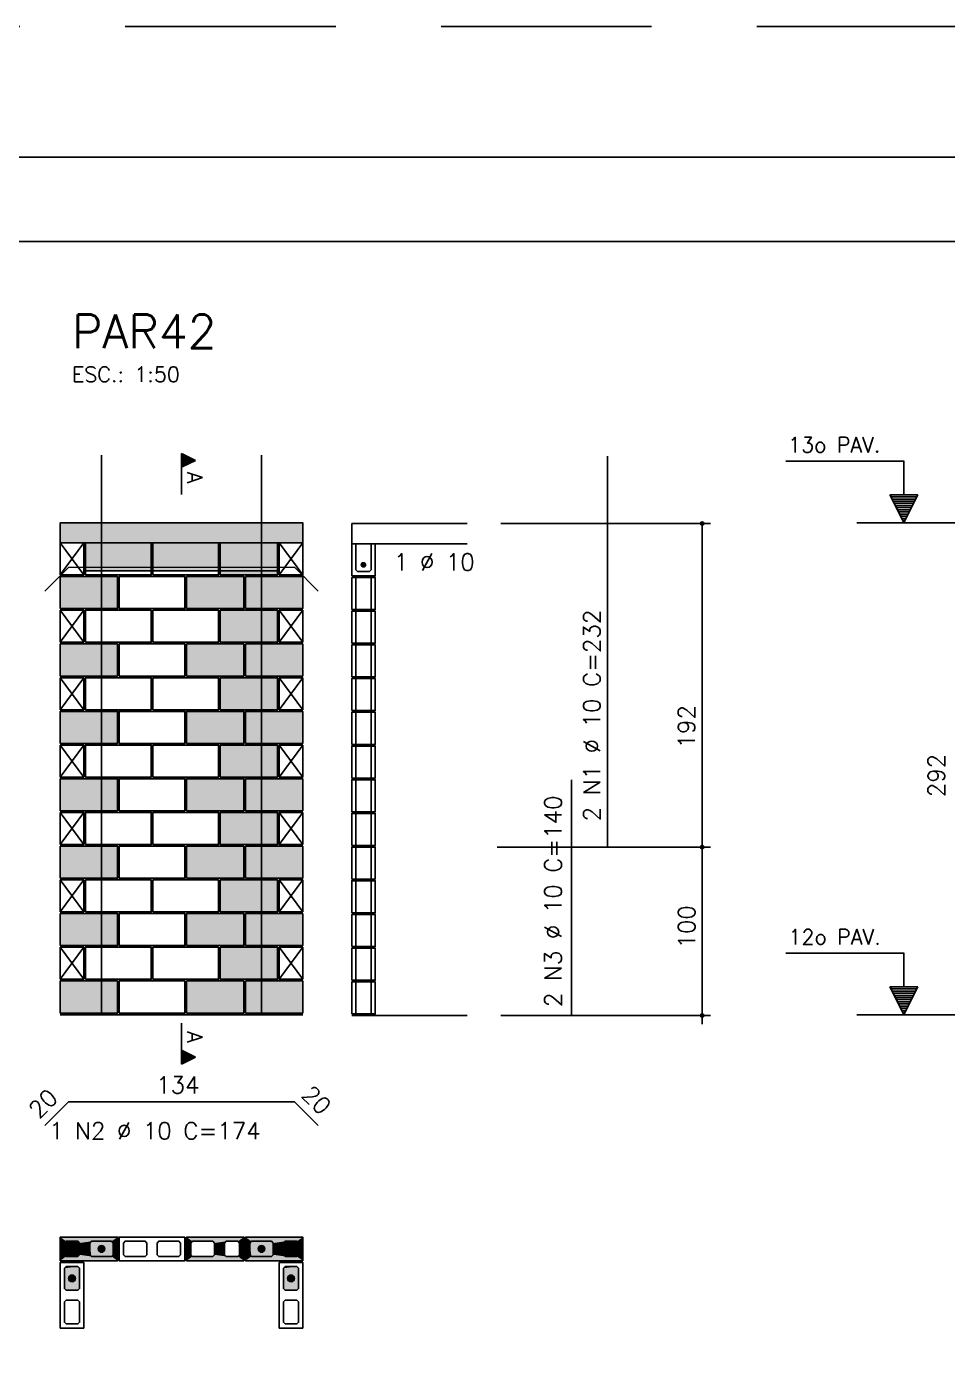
# Model space of a CAD drawing. Extents: x -1.9 to 86, y -1.6 to 60.9.
# Drawn here: x 7.38 to 18.31, y 45.18 to 60.95 of the extents above; entities that cross this region are included whole.
import ezdxf

# ---------------------------------------------------------------- set-up
doc = ezdxf.new("R2010")
doc.units = 0
doc.header["$MEASUREMENT"] = 0
doc.linetypes.add('HIDDEN', pattern=[0.375, 0.25, -0.125])
doc.layers.get('0').update_dxf_attribs({"linetype": 'CONTINUOUS'})
doc.layers.get('Defpoints').update_dxf_attribs({"linetype": 'CONTINUOUS'})
for name, color, linetype in [('ARQ_FOLHA', 7, 'CONTINUOUS'), ('PENA_01', 1, 'CONTINUOUS'), ('PENA_02', 2, 'CONTINUOUS'), ('PENA_03', 3, 'CONTINUOUS'), ('PENA_05', 5, 'CONTINUOUS'), ('PENA_06', 6, 'CONTINUOUS'), ('PENA_09', 254, 'CONTINUOUS'), ('PENA_11', 252, 'CONTINUOUS'), ('PENA_21', 100, 'CONTINUOUS')]:
    doc.layers.add(name, color=color, linetype=linetype)
doc.styles.get("Standard").update_dxf_attribs({"font": 'ROMANS.SHX'})

# ---------------------------------------------------------------- blocks, each defined once
blk = doc.blocks.new('FOLHA A1 - 841 X 594')
at = {"layer": 'ARQ_FOLHA', "color": 1}
for points in [[(-841, 0), (0, 0), (0, 594), (-841, 594)], [(-816, 10), (-10, 10), (-10, 584), (-816, 584)]]:
    blk.add_lwpolyline(points, close=True, dxfattribs=at)
at = {"layer": 'Defpoints', "color": 8, "linetype": 'HIDDEN', "ltscale": 100}
blk.add_lwpolyline([(-860.5, 609.5), (-860.5, -15.5), (19.5, -15.5), (19.5, 609.5)], close=True, dxfattribs=at)
blk = doc.blocks.new('*U24')
blk.add_blockref('FOLHA A1 - 841 X 594', (0, 0))

msp = doc.modelspace()

# ---------------------------------------------------------------- linework, layer by layer
at = {"layer": 'PENA_01', "linetype": 'Continuous'}
for p, q in [((17.235068, 55.056295), (19.365932, 55.056295)), ((8.079705, 54.486255), (8.859705, 54.486255)), ((8.879182, 54.486255), (9.659182, 54.486255)), ((9.679182, 54.486255), (10.359182, 54.486255)), ((17.235068, 49.216295), (19.365932, 49.216295))]:
    msp.add_line(p, q, dxfattribs=at)
for points in [[(7.850227, 46.346314), (7.990227, 46.346314), (8.010227, 46.366314), (8.010227, 46.506314), (7.990227, 46.526314), (7.850227, 46.526314), (7.830227, 46.506314), (7.830227, 46.366314), (7.850227, 46.346314)], [(8.150227, 46.346314), (8.390227, 46.346314), (8.410227, 46.366314), (8.410227, 46.506314), (8.390227, 46.526314), (8.150227, 46.526314), (8.130227, 46.506314), (8.130227, 46.366314), (8.150227, 46.346314)], [(8.809705, 46.506314), (8.789705, 46.526314), (8.549705, 46.526314), (8.529705, 46.506314), (8.529705, 46.366314), (8.549705, 46.346314), (8.789705, 46.346314), (8.809705, 46.366314), (8.809705, 46.506314)], [(9.209705, 46.506314), (9.189705, 46.526314), (8.949705, 46.526314), (8.929705, 46.506314), (8.929705, 46.366314), (8.949705, 46.346314), (9.189705, 46.346314), (9.209705, 46.366314), (9.209705, 46.506314)], [(9.589705, 46.526314), (9.349705, 46.526314), (9.329705, 46.506314), (9.329705, 46.366314), (9.349705, 46.346314), (9.589705, 46.346314), (9.609705, 46.366314), (9.609705, 46.506314), (9.589705, 46.526314)], [(9.889705, 46.526314), (9.749705, 46.526314), (9.729705, 46.506314), (9.729705, 46.366314), (9.749705, 46.346314), (9.889705, 46.346314), (9.909705, 46.366314), (9.909705, 46.506314), (9.889705, 46.526314)], [(10.289705, 46.526314), (10.049705, 46.526314), (10.029705, 46.506314), (10.029705, 46.366314), (10.049705, 46.346314), (10.289705, 46.346314), (10.309705, 46.366314), (10.309705, 46.506314), (10.289705, 46.526314)], [(10.589705, 46.526314), (10.449705, 46.526314), (10.429705, 46.506314), (10.429705, 46.366314), (10.449705, 46.346314), (10.589705, 46.346314), (10.609705, 46.366314), (10.609705, 46.506314), (10.589705, 46.526314)], [(7.850227, 45.946314), (7.830227, 45.966314), (7.830227, 46.206314), (7.850227, 46.226314), (7.990227, 46.226314), (8.010227, 46.206314), (8.010227, 45.966314), (7.990227, 45.946314), (7.850227, 45.946314)], [(10.449705, 45.946314), (10.429705, 45.966314), (10.429705, 46.206314), (10.449705, 46.226314), (10.589705, 46.226314), (10.609705, 46.206314), (10.609705, 45.966314), (10.589705, 45.946314), (10.449705, 45.946314)], [(7.850227, 45.546314), (7.830227, 45.566314), (7.830227, 45.806314), (7.850227, 45.826314), (7.990227, 45.826314), (8.010227, 45.806314), (8.010227, 45.566314), (7.990227, 45.546314), (7.850227, 45.546314)], [(10.449705, 45.546314), (10.429705, 45.566314), (10.429705, 45.806314), (10.449705, 45.826314), (10.589705, 45.826314), (10.609705, 45.806314), (10.609705, 45.566314), (10.589705, 45.546314), (10.449705, 45.546314)]]:
    msp.add_lwpolyline(points, dxfattribs=at)
at = {"layer": 'PENA_02', "linetype": 'Continuous'}
for p, q in [((8.060227, 54.816255), (7.780227, 54.816255)), ((7.780227, 54.816255), (7.780227, 54.436255)), ((8.060227, 54.436255), (8.060227, 54.816255)), ((10.659705, 54.816255), (10.379705, 54.816255)), ((10.379705, 54.816255), (10.379705, 54.436255)), ((10.659705, 54.436255), (10.659705, 54.816255)), ((7.780227, 54.436255), (8.060227, 54.436255)), ((10.379705, 54.436255), (10.659705, 54.436255)), ((8.060227, 54.016255), (7.780227, 54.016255)), ((7.780227, 54.016255), (7.780227, 53.636255)), ((8.060227, 53.636255), (8.060227, 54.016255)), ((10.659705, 54.016255), (10.379705, 54.016255)), ((10.379705, 54.016255), (10.379705, 53.636255)), ((10.659705, 53.636255), (10.659705, 54.016255)), ((7.780227, 53.636255), (8.060227, 53.636255)), ((10.379705, 53.636255), (10.659705, 53.636255)), ((8.060227, 53.216255), (7.780227, 53.216255)), ((7.780227, 53.216255), (7.780227, 52.836255)), ((8.060227, 52.836255), (8.060227, 53.216255)), ((10.659705, 53.216255), (10.379705, 53.216255)), ((10.379705, 53.216255), (10.379705, 52.836255)), ((10.659705, 52.836255), (10.659705, 53.216255)), ((7.780227, 52.836255), (8.060227, 52.836255)), ((10.379705, 52.836255), (10.659705, 52.836255)), ((8.060227, 52.416255), (7.780227, 52.416255)), ((7.780227, 52.416255), (7.780227, 52.036255)), ((8.060227, 52.036255), (8.060227, 52.416255)), ((10.659705, 52.416255), (10.379705, 52.416255)), ((10.379705, 52.416255), (10.379705, 52.036255)), ((10.659705, 52.036255), (10.659705, 52.416255)), ((7.780227, 52.036255), (8.060227, 52.036255)), ((10.379705, 52.036255), (10.659705, 52.036255)), ((8.060227, 51.616255), (7.780227, 51.616255)), ((7.780227, 51.616255), (7.780227, 51.236255)), ((8.060227, 51.236255), (8.060227, 51.616255)), ((10.659705, 51.616255), (10.379705, 51.616255)), ((10.379705, 51.616255), (10.379705, 51.236255)), ((10.659705, 51.236255), (10.659705, 51.616255)), ((7.780227, 51.236255), (8.060227, 51.236255)), ((10.379705, 51.236255), (10.659705, 51.236255)), ((8.060227, 50.816255), (7.780227, 50.816255)), ((7.780227, 50.816255), (7.780227, 50.436255)), ((8.060227, 50.436255), (8.060227, 50.816255)), ((10.659705, 50.816255), (10.379705, 50.816255)), ((10.379705, 50.816255), (10.379705, 50.436255)), ((10.659705, 50.436255), (10.659705, 50.816255)), ((7.780227, 50.436255), (8.060227, 50.436255)), ((10.379705, 50.436255), (10.659705, 50.436255)), ((8.060227, 50.016255), (7.780227, 50.016255)), ((7.780227, 50.016255), (7.780227, 49.636255)), ((8.060227, 49.636255), (8.060227, 50.016255)), ((10.659705, 50.016255), (10.379705, 50.016255)), ((10.379705, 50.016255), (10.379705, 49.636255)), ((10.659705, 49.636255), (10.659705, 50.016255)), ((7.780227, 49.636255), (8.060227, 49.636255)), ((10.379705, 49.636255), (10.659705, 49.636255)), ((7.780227, 49.216255), (10.659705, 49.216255))]:
    msp.add_line(p, q, dxfattribs=at)
for points in [[(7.780227, 54.816255), (10.659705, 54.816255), (10.659705, 55.056255), (7.780227, 55.056255), (7.780227, 54.816255)], [(8.079705, 54.436255), (8.859705, 54.436255), (8.859705, 54.816255), (8.079705, 54.816255), (8.079705, 54.436255)], [(8.879182, 54.436255), (9.659182, 54.436255), (9.659182, 54.816255), (8.879182, 54.816255), (8.879182, 54.436255)], [(9.679182, 54.436255), (10.359182, 54.436255), (10.359182, 54.816255), (9.679182, 54.816255), (9.679182, 54.436255)], [(7.780227, 54.036255), (8.460227, 54.036255), (8.460227, 54.416255), (7.780227, 54.416255), (7.780227, 54.036255)], [(8.479705, 54.036255), (9.259705, 54.036255), (9.259705, 54.416255), (8.479705, 54.416255), (8.479705, 54.036255)], [(9.279705, 54.036255), (9.959705, 54.036255), (9.959705, 54.416255), (9.279705, 54.416255), (9.279705, 54.036255)], [(9.979705, 54.036255), (10.659705, 54.036255), (10.659705, 54.416255), (9.979705, 54.416255), (9.979705, 54.036255)], [(8.079705, 53.636255), (8.859705, 53.636255), (8.859705, 54.016255), (8.079705, 54.016255), (8.079705, 53.636255)], [(8.879705, 53.636255), (9.659705, 53.636255), (9.659705, 54.016255), (8.879705, 54.016255), (8.879705, 53.636255)], [(9.679705, 53.636255), (10.359705, 53.636255), (10.359705, 54.016255), (9.679705, 54.016255), (9.679705, 53.636255)], [(7.780227, 53.236255), (8.460227, 53.236255), (8.460227, 53.616255), (7.780227, 53.616255), (7.780227, 53.236255)], [(8.479705, 53.236255), (9.259705, 53.236255), (9.259705, 53.616255), (8.479705, 53.616255), (8.479705, 53.236255)], [(9.279705, 53.236255), (9.959705, 53.236255), (9.959705, 53.616255), (9.279705, 53.616255), (9.279705, 53.236255)], [(9.979705, 53.236255), (10.659705, 53.236255), (10.659705, 53.616255), (9.979705, 53.616255), (9.979705, 53.236255)], [(8.079705, 52.836255), (8.859705, 52.836255), (8.859705, 53.216255), (8.079705, 53.216255), (8.079705, 52.836255)], [(8.879705, 52.836255), (9.659705, 52.836255), (9.659705, 53.216255), (8.879705, 53.216255), (8.879705, 52.836255)], [(9.679705, 52.836255), (10.359705, 52.836255), (10.359705, 53.216255), (9.679705, 53.216255), (9.679705, 52.836255)], [(7.780227, 52.436255), (8.460227, 52.436255), (8.460227, 52.816255), (7.780227, 52.816255), (7.780227, 52.436255)], [(8.479705, 52.436255), (9.259705, 52.436255), (9.259705, 52.816255), (8.479705, 52.816255), (8.479705, 52.436255)], [(9.279705, 52.436255), (9.959705, 52.436255), (9.959705, 52.816255), (9.279705, 52.816255), (9.279705, 52.436255)], [(9.979705, 52.436255), (10.659705, 52.436255), (10.659705, 52.816255), (9.979705, 52.816255), (9.979705, 52.436255)], [(8.079705, 52.036255), (8.859705, 52.036255), (8.859705, 52.416255), (8.079705, 52.416255), (8.079705, 52.036255)], [(8.879705, 52.036255), (9.659705, 52.036255), (9.659705, 52.416255), (8.879705, 52.416255), (8.879705, 52.036255)], [(9.679705, 52.036255), (10.359705, 52.036255), (10.359705, 52.416255), (9.679705, 52.416255), (9.679705, 52.036255)], [(7.780227, 51.636255), (8.460227, 51.636255), (8.460227, 52.016255), (7.780227, 52.016255), (7.780227, 51.636255)], [(8.479705, 51.636255), (9.259705, 51.636255), (9.259705, 52.016255), (8.479705, 52.016255), (8.479705, 51.636255)], [(9.279705, 51.636255), (9.959705, 51.636255), (9.959705, 52.016255), (9.279705, 52.016255), (9.279705, 51.636255)], [(9.979705, 51.636255), (10.659705, 51.636255), (10.659705, 52.016255), (9.979705, 52.016255), (9.979705, 51.636255)], [(8.079705, 51.236255), (8.859705, 51.236255), (8.859705, 51.616255), (8.079705, 51.616255), (8.079705, 51.236255)], [(8.879705, 51.236255), (9.659705, 51.236255), (9.659705, 51.616255), (8.879705, 51.616255), (8.879705, 51.236255)], [(9.679705, 51.236255), (10.359705, 51.236255), (10.359705, 51.616255), (9.679705, 51.616255), (9.679705, 51.236255)], [(7.780227, 50.836255), (8.460227, 50.836255), (8.460227, 51.216255), (7.780227, 51.216255), (7.780227, 50.836255)], [(8.479705, 50.836255), (9.259705, 50.836255), (9.259705, 51.216255), (8.479705, 51.216255), (8.479705, 50.836255)], [(9.279705, 50.836255), (9.959705, 50.836255), (9.959705, 51.216255), (9.279705, 51.216255), (9.279705, 50.836255)], [(9.979705, 50.836255), (10.659705, 50.836255), (10.659705, 51.216255), (9.979705, 51.216255), (9.979705, 50.836255)], [(8.079705, 50.436255), (8.859705, 50.436255), (8.859705, 50.816255), (8.079705, 50.816255), (8.079705, 50.436255)], [(8.879705, 50.436255), (9.659705, 50.436255), (9.659705, 50.816255), (8.879705, 50.816255), (8.879705, 50.436255)], [(9.679705, 50.436255), (10.359705, 50.436255), (10.359705, 50.816255), (9.679705, 50.816255), (9.679705, 50.436255)], [(7.780227, 50.036255), (8.460227, 50.036255), (8.460227, 50.416255), (7.780227, 50.416255), (7.780227, 50.036255)], [(8.479705, 50.036255), (9.259705, 50.036255), (9.259705, 50.416255), (8.479705, 50.416255), (8.479705, 50.036255)], [(9.279705, 50.036255), (9.959705, 50.036255), (9.959705, 50.416255), (9.279705, 50.416255), (9.279705, 50.036255)], [(9.979705, 50.036255), (10.659705, 50.036255), (10.659705, 50.416255), (9.979705, 50.416255), (9.979705, 50.036255)], [(8.079705, 49.636255), (8.859705, 49.636255), (8.859705, 50.016255), (8.079705, 50.016255), (8.079705, 49.636255)], [(8.879705, 49.636255), (9.659705, 49.636255), (9.659705, 50.016255), (8.879705, 50.016255), (8.879705, 49.636255)], [(9.679705, 49.636255), (10.359705, 49.636255), (10.359705, 50.016255), (9.679705, 50.016255), (9.679705, 49.636255)], [(7.780227, 49.236255), (8.460227, 49.236255), (8.460227, 49.616255), (7.780227, 49.616255), (7.780227, 49.236255)], [(8.479705, 49.236255), (9.259705, 49.236255), (9.259705, 49.616255), (8.479705, 49.616255), (8.479705, 49.236255)], [(9.279705, 49.236255), (9.959705, 49.236255), (9.959705, 49.616255), (9.279705, 49.616255), (9.279705, 49.236255)], [(9.979705, 49.236255), (10.659705, 49.236255), (10.659705, 49.616255), (9.979705, 49.616255), (9.979705, 49.236255)], [(7.780227, 46.296314), (8.460227, 46.296314), (8.460227, 46.576314), (7.780227, 46.576314), (7.780227, 46.296314)], [(9.259705, 46.576314), (8.479705, 46.576314), (8.479705, 46.296314), (9.259705, 46.296314), (9.259705, 46.576314)], [(9.959705, 46.576314), (9.279705, 46.576314), (9.279705, 46.296314), (9.959705, 46.296314), (9.959705, 46.576314)], [(10.659705, 46.576314), (9.979705, 46.576314), (9.979705, 46.296314), (10.659705, 46.296314), (10.659705, 46.576314)], [(7.780227, 45.496314), (7.780227, 46.276314), (8.060227, 46.276314), (8.060227, 45.496314), (7.780227, 45.496314)], [(10.379705, 45.496314), (10.379705, 46.276314), (10.659705, 46.276314), (10.659705, 45.496314), (10.379705, 45.496314)]]:
    msp.add_lwpolyline(points, dxfattribs=at)
for centre, radius in [((15.3997, 55.045295), 0.02), ((15.3997, 55.045295), 0.01), ((15.3997, 51.205295), 0.02), ((15.3997, 51.205295), 0.01), ((15.3997, 49.205295), 0.02), ((15.3997, 49.205295), 0.01)]:
    msp.add_circle(centre, radius, dxfattribs=at)
at = {"layer": 'PENA_03', "linetype": 'Continuous'}
for p, q in [((9.219966, 55.392613), (9.219966, 55.878995)), ((9.219966, 55.878995), (9.385899, 55.796029)), ((9.220661, 55.877867), (9.384338, 55.796029)), ((9.385899, 55.796029), (9.220661, 55.71341)), ((9.220662, 55.877867), (9.220662, 55.71419)), ((9.384338, 55.796029), (9.220662, 55.71419)), ((9.23273, 55.872613), (9.23273, 55.719444)), ((9.245494, 55.866231), (9.245494, 55.725826)), ((9.258258, 55.859849), (9.258258, 55.732208)), ((9.271022, 55.853467), (9.271022, 55.73859)), ((9.283786, 55.847085), (9.283786, 55.744972)), ((9.29655, 55.840703), (9.29655, 55.751354)), ((9.309314, 55.834321), (9.309314, 55.757736)), ((9.322078, 55.827939), (9.322078, 55.764118)), ((9.334842, 55.821557), (9.334842, 55.7705)), ((9.347606, 55.815175), (9.347606, 55.776882)), ((9.360371, 55.808793), (9.360371, 55.783264)), ((9.373135, 55.802411), (9.373135, 55.789647)), ((9.220662, 55.71341), (9.220662, 55.392613)), ((17.794067, 55.788161), (16.394067, 55.788161)), ((17.794067, 55.388161), (17.794067, 55.788161)), ((17.795467, 55.388161), (17.795467, 55.789561)), ((17.794767, 55.056295), (17.628834, 55.388161)), ((17.628834, 55.388161), (17.794067, 55.388161)), ((17.794767, 55.059417), (17.63109, 55.386769)), ((17.958443, 55.386769), (17.63109, 55.386769)), ((17.947935, 55.362633), (17.641597, 55.362633)), ((17.935171, 55.337105), (17.654362, 55.337105)), ((17.960699, 55.388161), (17.794767, 55.056295)), ((17.958443, 55.38677), (17.794767, 55.059417)), ((17.795467, 55.388161), (17.960699, 55.388161)), ((17.922407, 55.311577), (17.667126, 55.311577)), ((17.909643, 55.286049), (17.67989, 55.286049)), ((17.896879, 55.26052), (17.692654, 55.26052)), ((17.884115, 55.234992), (17.705418, 55.234992)), ((17.871351, 55.209464), (17.718182, 55.209464)), ((17.858587, 55.183936), (17.730946, 55.183936)), ((11.239705, 55.045295), (11.239705, 54.425295)), ((11.239705, 55.045295), (12.610384, 55.045295)), ((13.010384, 55.045295), (15.4997, 55.045295)), ((15.3997, 49.104763), (15.3997, 55.045295)), ((17.845823, 55.158408), (17.74371, 55.158408)), ((17.833059, 55.13288), (17.756474, 55.13288)), ((17.820295, 55.107351), (17.769238, 55.107351)), ((17.807531, 55.081823), (17.782003, 55.081823)), ((7.780227, 54.436255), (8.060227, 54.816255)), ((8.060227, 54.436255), (7.780227, 54.816255)), ((10.379705, 54.436255), (10.659705, 54.816255)), ((10.659705, 54.436255), (10.379705, 54.816255)), ((11.239705, 54.805295), (12.610384, 54.805295)), ((11.289705, 54.025295), (11.289705, 54.405295)), ((11.469705, 54.025295), (11.469705, 54.405295)), ((7.780227, 53.636255), (8.060227, 54.016255)), ((8.060227, 53.636255), (7.780227, 54.016255)), ((10.379705, 53.636255), (10.659705, 54.016255)), ((10.659705, 53.636255), (10.379705, 54.016255)), ((11.289705, 53.625295), (11.289705, 54.005295)), ((11.469705, 53.625295), (11.469705, 54.005295)), ((11.289705, 53.225295), (11.289705, 53.605295)), ((11.469705, 53.225295), (11.469705, 53.605295)), ((7.780227, 52.836255), (8.060227, 53.216255)), ((8.060227, 52.836255), (7.780227, 53.216255)), ((10.379705, 52.836255), (10.659705, 53.216255)), ((10.659705, 52.836255), (10.379705, 53.216255)), ((11.289705, 52.825295), (11.289705, 53.205295)), ((11.469705, 52.825295), (11.469705, 53.205295)), ((11.289705, 52.425295), (11.289705, 52.805295)), ((11.469705, 52.425295), (11.469705, 52.805295)), ((7.780227, 52.036255), (8.060227, 52.416255)), ((8.060227, 52.036255), (7.780227, 52.416255)), ((10.379705, 52.036255), (10.659705, 52.416255)), ((10.659705, 52.036255), (10.379705, 52.416255)), ((11.289705, 52.025295), (11.289705, 52.405295)), ((11.469705, 52.025295), (11.469705, 52.405295)), ((11.289705, 51.625295), (11.289705, 52.005295)), ((11.469705, 51.625295), (11.469705, 52.005295)), ((7.780227, 51.236255), (8.060227, 51.616255)), ((8.060227, 51.236255), (7.780227, 51.616255)), ((10.379705, 51.236255), (10.659705, 51.616255)), ((10.659705, 51.236255), (10.379705, 51.616255)), ((11.289705, 51.225295), (11.289705, 51.605295)), ((11.469705, 51.225295), (11.469705, 51.605295)), ((11.289705, 50.825295), (11.289705, 51.205295)), ((11.469705, 50.825295), (11.469705, 51.205295)), ((12.968453, 51.205295), (15.4997, 51.205295)), ((7.780227, 50.436255), (8.060227, 50.816255)), ((8.060227, 50.436255), (7.780227, 50.816255)), ((10.379705, 50.436255), (10.659705, 50.816255)), ((10.659705, 50.436255), (10.379705, 50.816255)), ((11.289705, 50.425295), (11.289705, 50.805295)), ((11.469705, 50.425295), (11.469705, 50.805295)), ((11.289705, 50.025295), (11.289705, 50.405295)), ((11.469705, 50.025295), (11.469705, 50.405295)), ((7.780227, 49.636255), (8.060227, 50.016255)), ((8.060227, 49.636255), (7.780227, 50.016255)), ((10.379705, 49.636255), (10.659705, 50.016255)), ((10.659705, 49.636255), (10.379705, 50.016255)), ((11.289705, 49.625295), (11.289705, 50.005295)), ((11.469705, 49.625295), (11.469705, 50.005295)), ((17.794067, 49.948161), (16.394067, 49.948161)), ((17.794067, 49.548161), (17.794067, 49.948161)), ((17.795467, 49.548161), (17.795467, 49.949561)), ((11.289705, 49.225295), (11.289705, 49.605295)), ((11.469705, 49.225295), (11.469705, 49.605295)), ((17.794767, 49.216295), (17.628834, 49.548161)), ((17.628834, 49.548161), (17.794067, 49.548161)), ((17.794767, 49.219417), (17.63109, 49.546769)), ((17.958443, 49.546769), (17.63109, 49.546769)), ((17.947935, 49.522633), (17.641597, 49.522633)), ((17.935171, 49.497105), (17.654362, 49.497105)), ((17.960699, 49.548161), (17.794767, 49.216295)), ((17.958443, 49.54677), (17.794767, 49.219417)), ((17.795467, 49.548161), (17.960699, 49.548161)), ((17.922407, 49.471577), (17.667126, 49.471577)), ((17.909643, 49.446049), (17.67989, 49.446049)), ((17.896879, 49.42052), (17.692654, 49.42052)), ((17.884115, 49.394992), (17.705418, 49.394992)), ((17.871351, 49.369464), (17.718182, 49.369464)), ((17.858587, 49.343936), (17.730946, 49.343936)), ((11.239705, 49.205295), (12.610384, 49.205295)), ((13.010384, 49.205295), (15.4997, 49.205295)), ((17.845823, 49.318408), (17.74371, 49.318408)), ((17.833059, 49.29288), (17.756474, 49.29288)), ((17.820295, 49.267351), (17.769238, 49.267351)), ((17.807531, 49.241823), (17.782003, 49.241823)), ((9.219966, 49.116255), (9.219966, 48.629873)), ((9.220662, 48.795458), (9.220662, 49.116255)), ((9.219966, 48.629873), (9.385899, 48.712839)), ((9.385899, 48.712839), (9.220661, 48.795458)), ((9.220661, 48.631001), (9.384338, 48.712839)), ((9.220662, 48.631001), (9.220662, 48.794678)), ((9.384338, 48.712839), (9.220662, 48.794678)), ((9.23273, 48.636255), (9.23273, 48.789424)), ((9.245494, 48.642637), (9.245494, 48.783042)), ((9.258258, 48.649019), (9.258258, 48.77666)), ((9.271022, 48.655401), (9.271022, 48.770278)), ((9.283786, 48.661783), (9.283786, 48.763896)), ((9.29655, 48.668165), (9.29655, 48.757514)), ((9.309314, 48.674547), (9.309314, 48.751132)), ((9.322078, 48.680929), (9.322078, 48.74475)), ((9.334842, 48.687311), (9.334842, 48.738368)), ((9.347606, 48.693693), (9.347606, 48.731986)), ((9.360371, 48.700075), (9.360371, 48.725604)), ((9.373135, 48.706457), (9.373135, 48.719221))]:
    msp.add_line(p, q, dxfattribs=at)
for points in [[(11.239705, 54.425295), (11.519705, 54.425295), (11.519705, 54.805295)], [(11.469705, 54.805295), (11.469705, 54.495295), (11.449705, 54.475295), (11.309705, 54.475295), (11.289705, 54.495295), (11.289705, 54.805295)], [(11.404253, 54.556285), (11.402092, 54.566454), (11.395982, 54.574864), (11.386979, 54.580062), (11.37664, 54.581148), (11.366753, 54.577936), (11.359028, 54.57098), (11.3548, 54.561483), (11.3548, 54.551087), (11.359028, 54.541591), (11.366753, 54.534635), (11.37664, 54.531422), (11.386979, 54.532509), (11.395982, 54.537707), (11.402092, 54.546117), (11.404253, 54.556285)], [(11.239705, 54.025295), (11.519705, 54.025295), (11.519705, 54.405295), (11.239705, 54.405295), (11.239705, 54.025295)], [(11.239705, 53.625295), (11.519705, 53.625295), (11.519705, 54.005295), (11.239705, 54.005295), (11.239705, 53.625295)], [(11.239705, 53.225295), (11.519705, 53.225295), (11.519705, 53.605295), (11.239705, 53.605295), (11.239705, 53.225295)], [(11.239705, 52.825295), (11.519705, 52.825295), (11.519705, 53.205295), (11.239705, 53.205295), (11.239705, 52.825295)], [(11.239705, 52.425295), (11.519705, 52.425295), (11.519705, 52.805295), (11.239705, 52.805295), (11.239705, 52.425295)], [(11.239705, 52.025295), (11.519705, 52.025295), (11.519705, 52.405295), (11.239705, 52.405295), (11.239705, 52.025295)], [(11.239705, 51.625295), (11.519705, 51.625295), (11.519705, 52.005295), (11.239705, 52.005295), (11.239705, 51.625295)], [(11.239705, 51.225295), (11.519705, 51.225295), (11.519705, 51.605295), (11.239705, 51.605295), (11.239705, 51.225295)], [(11.239705, 50.825295), (11.519705, 50.825295), (11.519705, 51.205295), (11.239705, 51.205295), (11.239705, 50.825295)], [(11.239705, 50.425295), (11.519705, 50.425295), (11.519705, 50.805295), (11.239705, 50.805295), (11.239705, 50.425295)], [(11.239705, 50.025295), (11.519705, 50.025295), (11.519705, 50.405295), (11.239705, 50.405295), (11.239705, 50.025295)], [(11.239705, 49.625295), (11.519705, 49.625295), (11.519705, 50.005295), (11.239705, 50.005295), (11.239705, 49.625295)], [(11.239705, 49.225295), (11.519705, 49.225295), (11.519705, 49.605295), (11.239705, 49.605295), (11.239705, 49.225295)], [(7.830227, 46.506314), (7.850227, 46.526314), (7.990227, 46.526314), (8.010227, 46.506314), (8.010227, 46.366314), (7.990227, 46.346314), (7.850227, 46.346314), (7.830227, 46.366314), (7.830227, 46.506314)], [(8.130227, 46.506314), (8.150227, 46.526314), (8.390227, 46.526314), (8.410227, 46.506314), (8.410227, 46.366314), (8.390227, 46.346314), (8.150227, 46.346314), (8.130227, 46.366314), (8.130227, 46.506314)], [(10.029705, 46.506314), (10.049705, 46.526314), (10.289705, 46.526314), (10.309705, 46.506314), (10.309705, 46.366314), (10.289705, 46.346314), (10.049705, 46.346314), (10.029705, 46.366314), (10.029705, 46.506314)], [(10.429705, 46.506314), (10.449705, 46.526314), (10.589705, 46.526314), (10.609705, 46.506314), (10.609705, 46.366314), (10.589705, 46.346314), (10.449705, 46.346314), (10.429705, 46.366314), (10.429705, 46.506314)], [(7.990227, 46.226314), (8.010227, 46.206314), (8.010227, 45.966314), (7.990227, 45.946314), (7.850227, 45.946314), (7.830227, 45.966314), (7.830227, 46.206314), (7.850227, 46.226314), (7.990227, 46.226314)], [(10.589705, 46.226314), (10.609705, 46.206314), (10.609705, 45.966314), (10.589705, 45.946314), (10.449705, 45.946314), (10.429705, 45.966314), (10.429705, 46.206314), (10.449705, 46.226314), (10.589705, 46.226314)]]:
    msp.add_lwpolyline(points, dxfattribs=at)
for centre, radius in [((11.379253, 54.556285), 0.025), ((7.920227, 46.436314), 0.04), ((8.270227, 46.436314), 0.04), ((10.169705, 46.436314), 0.04), ((10.519705, 46.436314), 0.04), ((7.920227, 46.086314), 0.04), ((10.519705, 46.086314), 0.04)]:
    msp.add_circle(centre, radius, dxfattribs=at)
for points in [[(11.404253, 54.556285), (11.359028, 54.57098), (11.3548, 54.561483)], [(11.404253, 54.556285), (11.3548, 54.561483), (11.3548, 54.551087)], [(11.404253, 54.556285), (11.3548, 54.551087), (11.359028, 54.541591)], [(11.404253, 54.556285), (11.366753, 54.577936), (11.355761, 54.564836)], [(11.404253, 54.556285), (11.355761, 54.564836), (11.355761, 54.547735)], [(11.404253, 54.556285), (11.355761, 54.547735), (11.366753, 54.534635)], [(11.404253, 54.556285), (11.366753, 54.577936), (11.359028, 54.57098)], [(11.404253, 54.556285), (11.359028, 54.541591), (11.366753, 54.534635)], [(11.404253, 54.556285), (11.37664, 54.581148), (11.366753, 54.577936)], [(11.404253, 54.556285), (11.383595, 54.580905), (11.366753, 54.577936)], [(11.404253, 54.556285), (11.366753, 54.534635), (11.383595, 54.531665)], [(11.404253, 54.556285), (11.366753, 54.534635), (11.37664, 54.531422)], [(11.404253, 54.556285), (11.386979, 54.580062), (11.37664, 54.581148)], [(11.404253, 54.556285), (11.37664, 54.531422), (11.386979, 54.532509)], [(11.404253, 54.556285), (11.398405, 54.572355), (11.383595, 54.580905)], [(11.404253, 54.556285), (11.383595, 54.531665), (11.398405, 54.540215)], [(11.404253, 54.556285), (11.395982, 54.574864), (11.386979, 54.580062)], [(11.404253, 54.556285), (11.386979, 54.532509), (11.395982, 54.537707)], [(11.404253, 54.556285), (11.402092, 54.566454), (11.395982, 54.574864)], [(11.404253, 54.556285), (11.395982, 54.537707), (11.402092, 54.546117)], [(11.404253, 54.556285), (11.398405, 54.540215), (11.404253, 54.556285)], [(11.404253, 54.556285), (11.402092, 54.546117), (11.404253, 54.556285)], [(7.960227, 46.436314), (7.900227, 46.470955), (7.88264, 46.449995)], [(7.960227, 46.436314), (7.88264, 46.449995), (7.88264, 46.422634)], [(7.960227, 46.436314), (7.88264, 46.422634), (7.900227, 46.401673)], [(7.960227, 46.436314), (7.927173, 46.475707), (7.900227, 46.470955)], [(7.960227, 46.436314), (7.900227, 46.401673), (7.927173, 46.396922)], [(7.960227, 46.436314), (7.950869, 46.462026), (7.927173, 46.475707)], [(7.960227, 46.436314), (7.927173, 46.396922), (7.950869, 46.410603)], [(7.960227, 46.436314), (7.950869, 46.410603), (7.960227, 46.436314)], [(8.310227, 46.436314), (8.250227, 46.470955), (8.23264, 46.449995)], [(8.310227, 46.436314), (8.23264, 46.449995), (8.23264, 46.422634)], [(8.310227, 46.436314), (8.23264, 46.422634), (8.250227, 46.401673)], [(8.310227, 46.436314), (8.277173, 46.475707), (8.250227, 46.470955)], [(8.310227, 46.436314), (8.250227, 46.401673), (8.277173, 46.396922)], [(8.310227, 46.436314), (8.300869, 46.462026), (8.277173, 46.475707)], [(8.310227, 46.436314), (8.277173, 46.396922), (8.300869, 46.410603)], [(8.310227, 46.436314), (8.300869, 46.410603), (8.310227, 46.436314)], [(10.209705, 46.436314), (10.149705, 46.470955), (10.132117, 46.449995)], [(10.209705, 46.436314), (10.132117, 46.449995), (10.132117, 46.422634)], [(10.209705, 46.436314), (10.132117, 46.422634), (10.149705, 46.401673)], [(10.209705, 46.436314), (10.17665, 46.475707), (10.149705, 46.470955)], [(10.209705, 46.436314), (10.149705, 46.401673), (10.17665, 46.396922)], [(10.209705, 46.436314), (10.200346, 46.462026), (10.17665, 46.475707)], [(10.209705, 46.436314), (10.17665, 46.396922), (10.200346, 46.410603)], [(10.209705, 46.436314), (10.200346, 46.410603), (10.209705, 46.436314)], [(10.559705, 46.436314), (10.499705, 46.470955), (10.482117, 46.449995)], [(10.559705, 46.436314), (10.482117, 46.449995), (10.482117, 46.422634)], [(10.559705, 46.436314), (10.482117, 46.422634), (10.499705, 46.401673)], [(10.559705, 46.436314), (10.52665, 46.475707), (10.499705, 46.470955)], [(10.559705, 46.436314), (10.499705, 46.401673), (10.52665, 46.396922)], [(10.559705, 46.436314), (10.550346, 46.462026), (10.52665, 46.475707)], [(10.559705, 46.436314), (10.52665, 46.396922), (10.550346, 46.410603)], [(10.559705, 46.436314), (10.550346, 46.410603), (10.559705, 46.436314)], [(7.960227, 46.086314), (7.900227, 46.120955), (7.88264, 46.099995)], [(7.960227, 46.086314), (7.88264, 46.099995), (7.88264, 46.072634)], [(7.960227, 46.086314), (7.88264, 46.072634), (7.900227, 46.051673)], [(7.960227, 46.086314), (7.927173, 46.125707), (7.900227, 46.120955)], [(7.960227, 46.086314), (7.900227, 46.051673), (7.927173, 46.046922)], [(7.960227, 46.086314), (7.950869, 46.112026), (7.927173, 46.125707)], [(7.960227, 46.086314), (7.927173, 46.046922), (7.950869, 46.060603)], [(7.960227, 46.086314), (7.950869, 46.060603), (7.960227, 46.086314)], [(10.559705, 46.086314), (10.499705, 46.120955), (10.482117, 46.099995)], [(10.559705, 46.086314), (10.482117, 46.099995), (10.482117, 46.072634)], [(10.559705, 46.086314), (10.482117, 46.072634), (10.499705, 46.051673)], [(10.559705, 46.086314), (10.52665, 46.125707), (10.499705, 46.120955)], [(10.559705, 46.086314), (10.499705, 46.051673), (10.52665, 46.046922)], [(10.559705, 46.086314), (10.550346, 46.112026), (10.52665, 46.125707)], [(10.559705, 46.086314), (10.52665, 46.046922), (10.550346, 46.060603)], [(10.559705, 46.086314), (10.550346, 46.060603), (10.559705, 46.086314)]]:
    msp.add_solid(points, dxfattribs=at)
at = {"layer": 'PENA_05', "linetype": 'Continuous'}
for p, q in [((14.275949, 51.202373), (14.275949, 55.845295)), ((7.597385, 54.243342), (7.880227, 54.526185)), ((7.880227, 54.526185), (10.559534, 54.526307)), ((10.559534, 54.526307), (10.842377, 54.243464)), ((13.850025, 49.205295), (13.850025, 52.005295)), ((7.597385, 47.899412), (7.880227, 48.182255)), ((7.880227, 48.182255), (10.559534, 48.182376)), ((10.559534, 48.182376), (10.842377, 47.899534))]:
    msp.add_line(p, q, dxfattribs=at)
for points in [[(8.270227, 55.856255), (8.270227, 49.205295)], [(10.169705, 55.856255), (10.169705, 49.205295)]]:
    msp.add_lwpolyline(points, dxfattribs=at)
at = {"layer": 'PENA_09', "linetype": 'Continuous'}
for points in [[(8.079705, 54.486255), (8.859705, 54.486255), (8.859705, 54.816255), (8.079705, 54.816255), (8.079705, 54.486255)], [(8.879182, 54.486255), (9.659182, 54.486255), (9.659182, 54.816255), (8.879182, 54.816255), (8.879182, 54.486255)], [(9.679182, 54.486255), (10.359182, 54.486255), (10.359182, 54.816255), (9.679182, 54.816255), (9.679182, 54.486255)]]:
    msp.add_lwpolyline(points, dxfattribs=at)
for points in [[(8.079705, 54.486255), (8.859705, 54.486255), (8.859705, 54.816255)], [(8.079705, 54.486255), (8.859705, 54.816255), (8.079705, 54.816255)], [(8.079705, 54.486255), (8.079705, 54.816255), (8.079705, 54.486255)], [(8.879182, 54.486255), (9.659182, 54.486255), (9.659182, 54.816255)], [(8.879182, 54.486255), (9.659182, 54.816255), (8.879182, 54.816255)], [(8.879182, 54.486255), (8.879182, 54.816255), (8.879182, 54.486255)], [(9.679182, 54.486255), (10.359182, 54.486255), (10.359182, 54.816255)], [(9.679182, 54.486255), (10.359182, 54.816255), (9.679182, 54.816255)], [(9.679182, 54.486255), (9.679182, 54.816255), (9.679182, 54.486255)]]:
    msp.add_solid(points, dxfattribs=at)
at = {"layer": 'PENA_11', "linetype": 'Continuous'}
for points in [[(7.780227, 54.816255), (10.659705, 54.816255), (10.659705, 55.056255)], [(7.780227, 54.816255), (10.659705, 55.056255), (7.780227, 55.056255)], [(7.780227, 54.816255), (7.780227, 55.056255), (7.780227, 54.816255)], [(7.830227, 46.506314), (7.850227, 46.526314), (7.990227, 46.526314)], [(7.830227, 46.506314), (7.990227, 46.526314), (8.010227, 46.506314)], [(7.830227, 46.506314), (8.010227, 46.506314), (8.010227, 46.366314)], [(7.830227, 46.506314), (8.010227, 46.366314), (7.990227, 46.346314)], [(7.830227, 46.506314), (7.990227, 46.346314), (7.850227, 46.346314)], [(7.830227, 46.506314), (7.850227, 46.346314), (7.830227, 46.366314)], [(7.830227, 46.506314), (7.830227, 46.366314), (7.830227, 46.506314)], [(8.130227, 46.506314), (8.150227, 46.526314), (8.390227, 46.526314)], [(8.130227, 46.506314), (8.390227, 46.526314), (8.410227, 46.506314)], [(8.130227, 46.506314), (8.410227, 46.506314), (8.410227, 46.366314)], [(8.130227, 46.506314), (8.410227, 46.366314), (8.390227, 46.346314)], [(8.130227, 46.506314), (8.390227, 46.346314), (8.150227, 46.346314)], [(8.130227, 46.506314), (8.150227, 46.346314), (8.130227, 46.366314)], [(8.130227, 46.506314), (8.130227, 46.366314), (8.130227, 46.506314)], [(10.029705, 46.506314), (10.049705, 46.526314), (10.289705, 46.526314)], [(10.029705, 46.506314), (10.289705, 46.526314), (10.309705, 46.506314)], [(10.029705, 46.506314), (10.309705, 46.506314), (10.309705, 46.366314)], [(10.029705, 46.506314), (10.309705, 46.366314), (10.289705, 46.346314)], [(10.029705, 46.506314), (10.289705, 46.346314), (10.049705, 46.346314)], [(10.029705, 46.506314), (10.049705, 46.346314), (10.029705, 46.366314)], [(10.029705, 46.506314), (10.029705, 46.366314), (10.029705, 46.506314)], [(10.429705, 46.506314), (10.449705, 46.526314), (10.589705, 46.526314)], [(10.429705, 46.506314), (10.589705, 46.526314), (10.609705, 46.506314)], [(10.429705, 46.506314), (10.609705, 46.506314), (10.609705, 46.366314)], [(10.429705, 46.506314), (10.609705, 46.366314), (10.589705, 46.346314)], [(10.429705, 46.506314), (10.589705, 46.346314), (10.449705, 46.346314)], [(10.429705, 46.506314), (10.449705, 46.346314), (10.429705, 46.366314)], [(10.429705, 46.506314), (10.429705, 46.366314), (10.429705, 46.506314)], [(7.990227, 46.226314), (7.850227, 45.946314), (7.830227, 45.966314)], [(7.990227, 46.226314), (7.830227, 45.966314), (7.830227, 46.206314)], [(7.990227, 46.226314), (7.830227, 46.206314), (7.850227, 46.226314)], [(7.990227, 46.226314), (7.990227, 45.946314), (7.850227, 45.946314)], [(7.990227, 46.226314), (7.850227, 46.226314), (7.990227, 46.226314)], [(7.990227, 46.226314), (8.010227, 46.206314), (8.010227, 45.966314)], [(7.990227, 46.226314), (8.010227, 45.966314), (7.990227, 45.946314)], [(10.589705, 46.226314), (10.449705, 45.946314), (10.429705, 45.966314)], [(10.589705, 46.226314), (10.429705, 45.966314), (10.429705, 46.206314)], [(10.589705, 46.226314), (10.429705, 46.206314), (10.449705, 46.226314)], [(10.589705, 46.226314), (10.589705, 45.946314), (10.449705, 45.946314)], [(10.589705, 46.226314), (10.449705, 46.226314), (10.589705, 46.226314)], [(10.589705, 46.226314), (10.609705, 46.206314), (10.609705, 45.966314)], [(10.589705, 46.226314), (10.609705, 45.966314), (10.589705, 45.946314)]]:
    msp.add_solid(points, dxfattribs=at)
at = {"layer": 'PENA_21', "linetype": 'Continuous'}
for points in [[(7.780227, 54.036255), (8.460227, 54.036255), (8.460227, 54.416255), (7.780227, 54.416255), (7.780227, 54.036255)], [(9.279705, 54.036255), (9.959705, 54.036255), (9.959705, 54.416255), (9.279705, 54.416255), (9.279705, 54.036255)], [(9.679182, 54.436255), (10.359182, 54.436255), (10.359182, 54.486255), (9.679182, 54.486255), (9.679182, 54.436255)], [(9.979705, 54.036255), (10.659705, 54.036255), (10.659705, 54.416255), (9.979705, 54.416255), (9.979705, 54.036255)], [(9.679705, 53.636255), (10.359705, 53.636255), (10.359705, 54.016255), (9.679705, 54.016255), (9.679705, 53.636255)], [(7.780227, 53.236255), (8.460227, 53.236255), (8.460227, 53.616255), (7.780227, 53.616255), (7.780227, 53.236255)], [(9.279705, 53.236255), (9.959705, 53.236255), (9.959705, 53.616255), (9.279705, 53.616255), (9.279705, 53.236255)], [(9.979705, 53.236255), (10.659705, 53.236255), (10.659705, 53.616255), (9.979705, 53.616255), (9.979705, 53.236255)], [(9.679705, 52.836255), (10.359705, 52.836255), (10.359705, 53.216255), (9.679705, 53.216255), (9.679705, 52.836255)], [(7.780227, 52.436255), (8.460227, 52.436255), (8.460227, 52.816255), (7.780227, 52.816255), (7.780227, 52.436255)], [(9.279705, 52.436255), (9.959705, 52.436255), (9.959705, 52.816255), (9.279705, 52.816255), (9.279705, 52.436255)], [(9.979705, 52.436255), (10.659705, 52.436255), (10.659705, 52.816255), (9.979705, 52.816255), (9.979705, 52.436255)], [(9.679705, 52.036255), (10.359705, 52.036255), (10.359705, 52.416255), (9.679705, 52.416255), (9.679705, 52.036255)], [(7.780227, 51.636255), (8.460227, 51.636255), (8.460227, 52.016255), (7.780227, 52.016255), (7.780227, 51.636255)], [(9.279705, 51.636255), (9.959705, 51.636255), (9.959705, 52.016255), (9.279705, 52.016255), (9.279705, 51.636255)], [(9.979705, 51.636255), (10.659705, 51.636255), (10.659705, 52.016255), (9.979705, 52.016255), (9.979705, 51.636255)], [(9.679705, 51.236255), (10.359705, 51.236255), (10.359705, 51.616255), (9.679705, 51.616255), (9.679705, 51.236255)], [(7.780227, 50.836255), (8.460227, 50.836255), (8.460227, 51.216255), (7.780227, 51.216255), (7.780227, 50.836255)], [(9.279705, 50.836255), (9.959705, 50.836255), (9.959705, 51.216255), (9.279705, 51.216255), (9.279705, 50.836255)], [(9.979705, 50.836255), (10.659705, 50.836255), (10.659705, 51.216255), (9.979705, 51.216255), (9.979705, 50.836255)], [(9.679705, 50.436255), (10.359705, 50.436255), (10.359705, 50.816255), (9.679705, 50.816255), (9.679705, 50.436255)], [(7.780227, 50.036255), (8.460227, 50.036255), (8.460227, 50.416255), (7.780227, 50.416255), (7.780227, 50.036255)], [(9.279705, 50.036255), (9.959705, 50.036255), (9.959705, 50.416255), (9.279705, 50.416255), (9.279705, 50.036255)], [(9.979705, 50.036255), (10.659705, 50.036255), (10.659705, 50.416255), (9.979705, 50.416255), (9.979705, 50.036255)], [(9.679705, 49.636255), (10.359705, 49.636255), (10.359705, 50.016255), (9.679705, 50.016255), (9.679705, 49.636255)], [(7.780227, 49.236255), (8.460227, 49.236255), (8.460227, 49.616255), (7.780227, 49.616255), (7.780227, 49.236255)], [(9.279705, 49.236255), (9.959705, 49.236255), (9.959705, 49.616255), (9.279705, 49.616255), (9.279705, 49.236255)], [(9.979705, 49.236255), (10.659705, 49.236255), (10.659705, 49.616255), (9.979705, 49.616255), (9.979705, 49.236255)], [(7.780227, 46.436314), (7.830227, 46.436314), (7.830227, 46.506314), (7.850227, 46.526314), (7.990227, 46.526314), (8.010227, 46.506314), (8.010227, 46.436314), (8.130227, 46.436314), (8.130227, 46.506314), (8.150227, 46.526314), (8.390227, 46.526314), (8.410227, 46.506314), (8.410227, 46.436314), (8.460227, 46.436314), (8.460227, 46.576314), (7.780227, 46.576314), (7.780227, 46.436314)], [(9.959705, 46.436314), (9.909705, 46.436314), (9.909705, 46.506314), (9.889705, 46.526314), (9.749705, 46.526314), (9.729705, 46.506314), (9.729705, 46.436314), (9.609705, 46.436314), (9.609705, 46.506314), (9.589705, 46.526314), (9.349705, 46.526314), (9.329705, 46.506314), (9.329705, 46.436314), (9.279705, 46.436314), (9.279705, 46.576314), (9.959705, 46.576314), (9.959705, 46.436314)], [(10.659705, 46.436314), (10.609705, 46.436314), (10.609705, 46.506314), (10.589705, 46.526314), (10.449705, 46.526314), (10.429705, 46.506314), (10.429705, 46.436314), (10.309705, 46.436314), (10.309705, 46.506314), (10.289705, 46.526314), (10.049705, 46.526314), (10.029705, 46.506314), (10.029705, 46.436314), (9.979705, 46.436314), (9.979705, 46.576314), (10.659705, 46.576314), (10.659705, 46.436314)], [(7.780227, 46.436314), (7.830227, 46.436314), (7.830227, 46.366314), (7.850227, 46.346314), (7.990227, 46.346314), (8.010227, 46.366314), (8.010227, 46.436314), (8.130227, 46.436314), (8.130227, 46.366314), (8.150227, 46.346314), (8.390227, 46.346314), (8.410227, 46.366314), (8.410227, 46.436314), (8.460227, 46.436314), (8.460227, 46.296314), (7.780227, 46.296314), (7.780227, 46.436314)], [(9.959705, 46.436314), (9.909705, 46.436314), (9.909705, 46.366314), (9.889705, 46.346314), (9.749705, 46.346314), (9.729705, 46.366314), (9.729705, 46.436314), (9.609705, 46.436314), (9.609705, 46.366314), (9.589705, 46.346314), (9.349705, 46.346314), (9.329705, 46.366314), (9.329705, 46.436314), (9.279705, 46.436314), (9.279705, 46.296314), (9.959705, 46.296314), (9.959705, 46.436314)], [(10.659705, 46.436314), (10.609705, 46.436314), (10.609705, 46.366314), (10.589705, 46.346314), (10.449705, 46.346314), (10.429705, 46.366314), (10.429705, 46.436314), (10.309705, 46.436314), (10.309705, 46.366314), (10.289705, 46.346314), (10.049705, 46.346314), (10.029705, 46.366314), (10.029705, 46.436314), (9.979705, 46.436314), (9.979705, 46.296314), (10.659705, 46.296314), (10.659705, 46.436314)]]:
    msp.add_lwpolyline(points, dxfattribs=at)
for points in [[(7.780227, 54.036255), (8.460227, 54.036255), (8.460227, 54.416255)], [(7.780227, 54.036255), (8.460227, 54.416255), (7.780227, 54.416255)], [(7.780227, 54.036255), (7.780227, 54.416255), (7.780227, 54.036255)], [(9.279705, 54.036255), (9.959705, 54.036255), (9.959705, 54.416255)], [(9.279705, 54.036255), (9.959705, 54.416255), (9.279705, 54.416255)], [(9.279705, 54.036255), (9.279705, 54.416255), (9.279705, 54.036255)], [(9.679182, 54.436255), (10.359182, 54.436255), (10.359182, 54.486255)], [(9.679182, 54.436255), (10.359182, 54.486255), (9.679182, 54.486255)], [(9.679182, 54.436255), (9.679182, 54.486255), (9.679182, 54.436255)], [(9.979705, 54.036255), (10.659705, 54.036255), (10.659705, 54.416255)], [(9.979705, 54.036255), (10.659705, 54.416255), (9.979705, 54.416255)], [(9.979705, 54.036255), (9.979705, 54.416255), (9.979705, 54.036255)], [(9.679705, 53.636255), (10.359705, 53.636255), (10.359705, 54.016255)], [(9.679705, 53.636255), (10.359705, 54.016255), (9.679705, 54.016255)], [(9.679705, 53.636255), (9.679705, 54.016255), (9.679705, 53.636255)], [(7.780227, 53.236255), (8.460227, 53.236255), (8.460227, 53.616255)], [(7.780227, 53.236255), (8.460227, 53.616255), (7.780227, 53.616255)], [(7.780227, 53.236255), (7.780227, 53.616255), (7.780227, 53.236255)], [(9.279705, 53.236255), (9.959705, 53.236255), (9.959705, 53.616255)], [(9.279705, 53.236255), (9.959705, 53.616255), (9.279705, 53.616255)], [(9.279705, 53.236255), (9.279705, 53.616255), (9.279705, 53.236255)], [(9.979705, 53.236255), (10.659705, 53.236255), (10.659705, 53.616255)], [(9.979705, 53.236255), (10.659705, 53.616255), (9.979705, 53.616255)], [(9.979705, 53.236255), (9.979705, 53.616255), (9.979705, 53.236255)], [(9.679705, 52.836255), (10.359705, 52.836255), (10.359705, 53.216255)], [(9.679705, 52.836255), (10.359705, 53.216255), (9.679705, 53.216255)], [(9.679705, 52.836255), (9.679705, 53.216255), (9.679705, 52.836255)], [(7.780227, 52.436255), (8.460227, 52.436255), (8.460227, 52.816255)], [(7.780227, 52.436255), (8.460227, 52.816255), (7.780227, 52.816255)], [(7.780227, 52.436255), (7.780227, 52.816255), (7.780227, 52.436255)], [(9.279705, 52.436255), (9.959705, 52.436255), (9.959705, 52.816255)], [(9.279705, 52.436255), (9.959705, 52.816255), (9.279705, 52.816255)], [(9.279705, 52.436255), (9.279705, 52.816255), (9.279705, 52.436255)], [(9.979705, 52.436255), (10.659705, 52.436255), (10.659705, 52.816255)], [(9.979705, 52.436255), (10.659705, 52.816255), (9.979705, 52.816255)], [(9.979705, 52.436255), (9.979705, 52.816255), (9.979705, 52.436255)], [(9.679705, 52.036255), (10.359705, 52.036255), (10.359705, 52.416255)], [(9.679705, 52.036255), (10.359705, 52.416255), (9.679705, 52.416255)], [(9.679705, 52.036255), (9.679705, 52.416255), (9.679705, 52.036255)], [(7.780227, 51.636255), (8.460227, 51.636255), (8.460227, 52.016255)], [(7.780227, 51.636255), (8.460227, 52.016255), (7.780227, 52.016255)], [(7.780227, 51.636255), (7.780227, 52.016255), (7.780227, 51.636255)], [(9.279705, 51.636255), (9.959705, 51.636255), (9.959705, 52.016255)], [(9.279705, 51.636255), (9.959705, 52.016255), (9.279705, 52.016255)], [(9.279705, 51.636255), (9.279705, 52.016255), (9.279705, 51.636255)], [(9.979705, 51.636255), (10.659705, 51.636255), (10.659705, 52.016255)], [(9.979705, 51.636255), (10.659705, 52.016255), (9.979705, 52.016255)], [(9.979705, 51.636255), (9.979705, 52.016255), (9.979705, 51.636255)], [(9.679705, 51.236255), (10.359705, 51.236255), (10.359705, 51.616255)], [(9.679705, 51.236255), (10.359705, 51.616255), (9.679705, 51.616255)], [(9.679705, 51.236255), (9.679705, 51.616255), (9.679705, 51.236255)], [(7.780227, 50.836255), (8.460227, 50.836255), (8.460227, 51.216255)], [(7.780227, 50.836255), (8.460227, 51.216255), (7.780227, 51.216255)], [(7.780227, 50.836255), (7.780227, 51.216255), (7.780227, 50.836255)], [(9.279705, 50.836255), (9.959705, 50.836255), (9.959705, 51.216255)], [(9.279705, 50.836255), (9.959705, 51.216255), (9.279705, 51.216255)], [(9.279705, 50.836255), (9.279705, 51.216255), (9.279705, 50.836255)], [(9.979705, 50.836255), (10.659705, 50.836255), (10.659705, 51.216255)], [(9.979705, 50.836255), (10.659705, 51.216255), (9.979705, 51.216255)], [(9.979705, 50.836255), (9.979705, 51.216255), (9.979705, 50.836255)], [(9.679705, 50.436255), (10.359705, 50.436255), (10.359705, 50.816255)], [(9.679705, 50.436255), (10.359705, 50.816255), (9.679705, 50.816255)], [(9.679705, 50.436255), (9.679705, 50.816255), (9.679705, 50.436255)], [(7.780227, 50.036255), (8.460227, 50.036255), (8.460227, 50.416255)], [(7.780227, 50.036255), (8.460227, 50.416255), (7.780227, 50.416255)], [(7.780227, 50.036255), (7.780227, 50.416255), (7.780227, 50.036255)], [(9.279705, 50.036255), (9.959705, 50.036255), (9.959705, 50.416255)], [(9.279705, 50.036255), (9.959705, 50.416255), (9.279705, 50.416255)], [(9.279705, 50.036255), (9.279705, 50.416255), (9.279705, 50.036255)], [(9.979705, 50.036255), (10.659705, 50.036255), (10.659705, 50.416255)], [(9.979705, 50.036255), (10.659705, 50.416255), (9.979705, 50.416255)], [(9.979705, 50.036255), (9.979705, 50.416255), (9.979705, 50.036255)], [(9.679705, 49.636255), (10.359705, 49.636255), (10.359705, 50.016255)], [(9.679705, 49.636255), (10.359705, 50.016255), (9.679705, 50.016255)], [(9.679705, 49.636255), (9.679705, 50.016255), (9.679705, 49.636255)], [(7.780227, 49.236255), (8.460227, 49.236255), (8.460227, 49.616255)], [(7.780227, 49.236255), (8.460227, 49.616255), (7.780227, 49.616255)], [(7.780227, 49.236255), (7.780227, 49.616255), (7.780227, 49.236255)], [(9.279705, 49.236255), (9.959705, 49.236255), (9.959705, 49.616255)], [(9.279705, 49.236255), (9.959705, 49.616255), (9.279705, 49.616255)], [(9.279705, 49.236255), (9.279705, 49.616255), (9.279705, 49.236255)], [(9.979705, 49.236255), (10.659705, 49.236255), (10.659705, 49.616255)], [(9.979705, 49.236255), (10.659705, 49.616255), (9.979705, 49.616255)], [(9.979705, 49.236255), (9.979705, 49.616255), (9.979705, 49.236255)], [(8.460227, 46.576314), (7.780227, 46.576314), (7.850227, 46.526314)], [(7.780227, 46.576314), (7.780227, 46.436314), (7.830227, 46.436314)], [(7.780227, 46.576314), (7.830227, 46.436314), (7.830227, 46.506314)], [(7.780227, 46.576314), (7.830227, 46.506314), (7.850227, 46.526314)], [(8.460227, 46.576314), (7.850227, 46.526314), (7.990227, 46.526314)], [(8.460227, 46.576314), (7.990227, 46.526314), (8.010227, 46.506314)], [(8.460227, 46.576314), (8.010227, 46.506314), (8.150227, 46.526314)], [(8.010227, 46.506314), (8.130227, 46.506314), (8.150227, 46.526314)], [(8.010227, 46.506314), (8.010227, 46.436314), (8.130227, 46.436314)], [(8.010227, 46.506314), (8.130227, 46.436314), (8.130227, 46.506314)], [(8.460227, 46.576314), (8.150227, 46.526314), (8.390227, 46.526314)], [(8.460227, 46.576314), (8.390227, 46.526314), (8.410227, 46.506314)], [(8.460227, 46.576314), (8.410227, 46.506314), (8.460227, 46.436314)], [(8.460227, 46.436314), (8.410227, 46.506314), (8.410227, 46.436314)], [(9.349705, 46.526314), (9.329705, 46.506314), (9.279705, 46.576314)], [(9.349705, 46.526314), (9.279705, 46.576314), (9.959705, 46.576314)], [(9.329705, 46.436314), (9.279705, 46.436314), (9.279705, 46.576314)], [(9.329705, 46.436314), (9.279705, 46.576314), (9.329705, 46.506314)], [(9.349705, 46.526314), (9.959705, 46.576314), (9.589705, 46.526314)], [(9.609705, 46.506314), (9.589705, 46.526314), (9.959705, 46.576314)], [(9.609705, 46.506314), (9.959705, 46.576314), (9.749705, 46.526314)], [(9.609705, 46.506314), (9.749705, 46.526314), (9.729705, 46.506314)], [(9.609705, 46.506314), (9.729705, 46.506314), (9.729705, 46.436314)], [(9.609705, 46.506314), (9.729705, 46.436314), (9.609705, 46.436314)], [(9.749705, 46.526314), (9.959705, 46.576314), (9.889705, 46.526314)], [(9.909705, 46.506314), (9.889705, 46.526314), (9.959705, 46.576314)], [(9.909705, 46.506314), (9.959705, 46.576314), (9.959705, 46.436314)], [(9.909705, 46.506314), (9.959705, 46.436314), (9.909705, 46.436314)], [(10.049705, 46.526314), (10.029705, 46.506314), (9.979705, 46.576314)], [(10.049705, 46.526314), (9.979705, 46.576314), (10.659705, 46.576314)], [(10.029705, 46.436314), (9.979705, 46.436314), (9.979705, 46.576314)], [(10.029705, 46.436314), (9.979705, 46.576314), (10.029705, 46.506314)], [(10.049705, 46.526314), (10.659705, 46.576314), (10.289705, 46.526314)], [(10.309705, 46.506314), (10.289705, 46.526314), (10.659705, 46.576314)], [(10.309705, 46.506314), (10.659705, 46.576314), (10.449705, 46.526314)], [(10.309705, 46.506314), (10.449705, 46.526314), (10.429705, 46.506314)], [(10.309705, 46.506314), (10.429705, 46.506314), (10.429705, 46.436314)], [(10.309705, 46.506314), (10.429705, 46.436314), (10.309705, 46.436314)], [(10.449705, 46.526314), (10.659705, 46.576314), (10.589705, 46.526314)], [(10.609705, 46.506314), (10.589705, 46.526314), (10.659705, 46.576314)], [(10.609705, 46.506314), (10.659705, 46.576314), (10.659705, 46.436314)], [(10.609705, 46.506314), (10.659705, 46.436314), (10.609705, 46.436314)], [(7.830227, 46.366314), (7.780227, 46.296314), (7.780227, 46.436314)], [(7.830227, 46.366314), (7.780227, 46.436314), (7.830227, 46.436314)], [(7.830227, 46.366314), (7.850227, 46.346314), (7.780227, 46.296314)], [(8.460227, 46.296314), (7.780227, 46.296314), (7.850227, 46.346314)], [(8.460227, 46.296314), (7.850227, 46.346314), (7.990227, 46.346314)], [(8.460227, 46.296314), (7.990227, 46.346314), (8.010227, 46.366314)], [(8.010227, 46.436314), (8.130227, 46.436314), (8.130227, 46.366314)], [(8.010227, 46.436314), (8.130227, 46.366314), (8.150227, 46.346314)], [(8.010227, 46.436314), (8.150227, 46.346314), (8.010227, 46.366314)], [(8.460227, 46.296314), (8.010227, 46.366314), (8.150227, 46.346314)], [(8.460227, 46.296314), (8.150227, 46.346314), (8.390227, 46.346314)], [(8.460227, 46.296314), (8.390227, 46.346314), (8.410227, 46.366314)], [(8.460227, 46.296314), (8.410227, 46.366314), (8.410227, 46.436314)], [(8.460227, 46.296314), (8.410227, 46.436314), (8.460227, 46.436314)], [(9.279705, 46.296314), (9.329705, 46.366314), (9.279705, 46.436314)], [(9.329705, 46.366314), (9.329705, 46.436314), (9.279705, 46.436314)], [(9.349705, 46.346314), (9.329705, 46.366314), (9.279705, 46.296314)], [(9.959705, 46.296314), (9.349705, 46.346314), (9.279705, 46.296314)], [(9.589705, 46.346314), (9.349705, 46.346314), (9.959705, 46.296314)], [(9.609705, 46.366314), (9.589705, 46.346314), (9.959705, 46.296314)], [(9.609705, 46.436314), (9.609705, 46.366314), (9.749705, 46.346314)], [(9.609705, 46.436314), (9.749705, 46.346314), (9.729705, 46.366314)], [(9.609705, 46.436314), (9.729705, 46.366314), (9.729705, 46.436314)], [(9.959705, 46.296314), (9.749705, 46.346314), (9.609705, 46.366314)], [(9.959705, 46.296314), (9.889705, 46.346314), (9.749705, 46.346314)], [(9.959705, 46.296314), (9.909705, 46.366314), (9.889705, 46.346314)], [(9.959705, 46.296314), (9.959705, 46.436314), (9.909705, 46.436314)], [(9.959705, 46.296314), (9.909705, 46.436314), (9.909705, 46.366314)], [(9.979705, 46.296314), (10.029705, 46.366314), (9.979705, 46.436314)], [(10.029705, 46.366314), (10.029705, 46.436314), (9.979705, 46.436314)], [(10.049705, 46.346314), (10.029705, 46.366314), (9.979705, 46.296314)], [(10.659705, 46.296314), (10.049705, 46.346314), (9.979705, 46.296314)], [(10.289705, 46.346314), (10.049705, 46.346314), (10.659705, 46.296314)], [(10.309705, 46.366314), (10.289705, 46.346314), (10.659705, 46.296314)], [(10.309705, 46.436314), (10.309705, 46.366314), (10.449705, 46.346314)], [(10.309705, 46.436314), (10.449705, 46.346314), (10.429705, 46.366314)], [(10.309705, 46.436314), (10.429705, 46.366314), (10.429705, 46.436314)], [(10.659705, 46.296314), (10.449705, 46.346314), (10.309705, 46.366314)], [(10.659705, 46.296314), (10.589705, 46.346314), (10.449705, 46.346314)], [(10.659705, 46.296314), (10.609705, 46.366314), (10.589705, 46.346314)], [(10.659705, 46.296314), (10.659705, 46.436314), (10.609705, 46.436314)], [(10.659705, 46.296314), (10.609705, 46.436314), (10.609705, 46.366314)]]:
    msp.add_solid(points, dxfattribs=at)

# ---------------------------------------------------------------- block references
at = {"xscale": 0.09999999999999938, "yscale": 0.09999999999999938, "zscale": 0.09999999999999938}
msp.add_blockref('*U24', (84.1, -0.004999), dxfattribs=at)

# ---------------------------------------------------------------- texts
at = {"layer": 'PENA_03', "linetype": 'Continuous'}
for s, height, p in [('ESC.: 1:50', 0.18, (7.920227, 56.726255)), ('13o PAV.', 0.18, (16.419773, 55.890034)), ('1 %%c 10', 0.2, (11.740524, 54.488994)), ('12o PAV.', 0.18, (16.424338, 50.050034)), ('1 N2 %%c 10 C=174', 0.2, (7.647725, 47.737382))]:
    msp.add_text(s, height=height, dxfattribs=at).set_placement(p)
for s, height, rotation, p in [('A', 0.18, 270, (9.286995, 55.660596)), ('2 N1 %%c 10 C=232', 0.2, 90, (14.190181, 51.512001)), ('192', 0.2, 90, (15.314306, 52.377101)), ('292', 0.2, 90, (18.27891, 51.797693)), ('2 N3 %%c 10 C=140', 0.2, 90, (13.730282, 49.306781)), ('100', 0.2, 90, (15.315921, 50.001542)), ('A', 0.18, 270, (9.286995, 49.019701)), ('134', 0.2, 0.002602, (8.919876, 48.282302)), ('20', 0.2, 45, (7.526674, 47.970123)), ('20', 0.2, 315, (10.630245, 48.253087))]:
    msp.add_text(s, height=height, rotation=rotation, dxfattribs=at).set_placement(p)
at = {"layer": 'PENA_06', "linetype": 'Continuous'}
msp.add_text('PAR42', height=0.4, dxfattribs=at).set_placement((7.920227, 57.126255))

doc.saveas('drawing.dxf')
